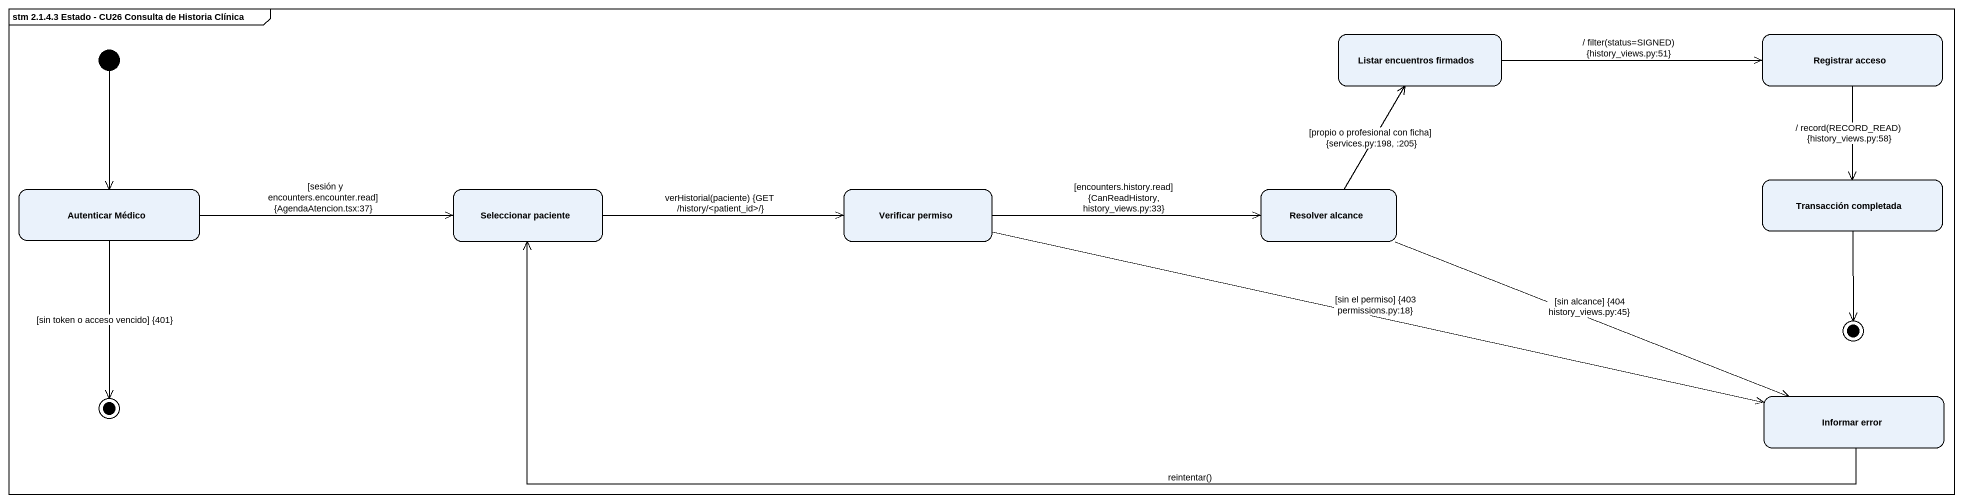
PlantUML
@startuml
mainframe stm 2.1.4.3 Estado - CU26 Consulta de Historia Clínica
hide empty description
state "Listar encuentros firmados" as Listar_encuentros_firmados
state "Registrar acceso" as Registrar_acceso
state "Autenticar Médico" as Autenticar_Médico
state "Seleccionar paciente" as Seleccionar_paciente
state "Verificar permiso" as Verificar_permiso
state "Resolver alcance" as Resolver_alcance
state "Transacción completada" as Transacción_completada
state final1 <<end>>
state final2 <<end>>
state "Informar error" as Informar_error
[*] --> Autenticar_Médico
Listar_encuentros_firmados -right-> Registrar_acceso : / filter(status=SIGNED) {history_views.py:51}
Registrar_acceso --> Transacción_completada : / record(RECORD_READ) {history_views.py:58}
Autenticar_Médico -right-> Seleccionar_paciente : [sesión y encounters.encounter.read] {AgendaAtencion.tsx:37}
Autenticar_Médico --> final2 : [sin token o acceso vencido] {401}
Seleccionar_paciente -right-> Verificar_permiso : verHistorial(paciente) {GET /history/<patient_id>/}
Verificar_permiso -right-> Resolver_alcance : [encounters.history.read] {CanReadHistory, history_views.py:33}
Verificar_permiso -right-> Informar_error : [sin el permiso] {403 permissions.py:18}
Resolver_alcance -up-> Listar_encuentros_firmados : [propio o profesional con ficha] {services.py:198, :205}
Resolver_alcance -right-> Informar_error : [sin alcance] {404 history_views.py:45}
Transacción_completada --> final1
Informar_error -left-> Seleccionar_paciente : reintentar()
@enduml
